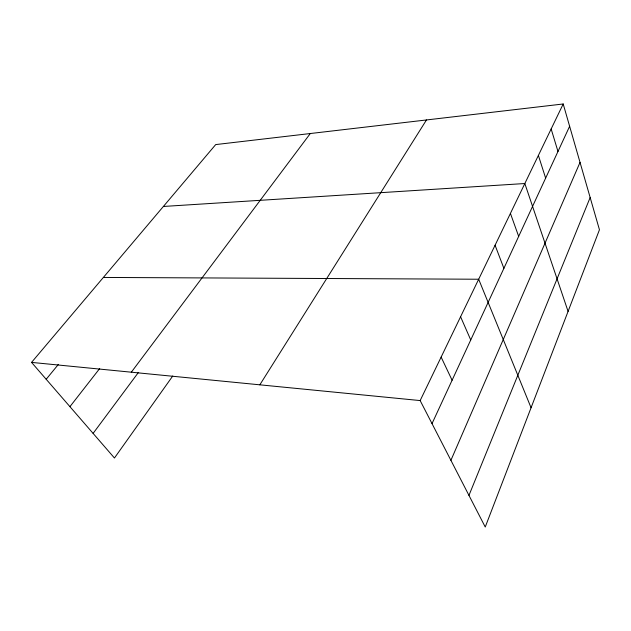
<?xml version="1.0" encoding="UTF-8"?>
<svg xmlns="http://www.w3.org/2000/svg" width="631" height="631" viewBox="0 0 631 631"><rect width="100%" height="100%" fill="white"/><g stroke="black" fill="none" stroke-linecap="round" stroke-linejoin="round"><path stroke-width="0.95" d="M468.959 495.382L590.159 197.511M450.913 460.315L580.031 162.388M432.022 423.614L569.627 126.295M563.199 103.981L599.45 229.755L485.239 527.019L420.159 400.575L563.199 103.981L215.699 144.586L31.55 362.391L114.448 458.011L172.744 376.013M259.838 384.823L426.485 119.953M93.112 433.394L138.426 372.44M131.327 372.195L310.294 133.535M69.931 406.664L99.682 368.543M46.189 379.278L58.407 364.387M163.382 206.463L524.834 183.526L568.081 311.399M103.374 277.443L478.677 279.233L531.065 407.744M31.55 362.391L420.159 400.575M441.132 357.091L452.096 380.248M460.583 316.754L470.742 339.943M495.075 245.238L503.885 268.341M510.424 213.404L518.674 236.396M538.385 155.423L545.641 178.116M551.155 128.961L557.978 151.472"/></g></svg>
